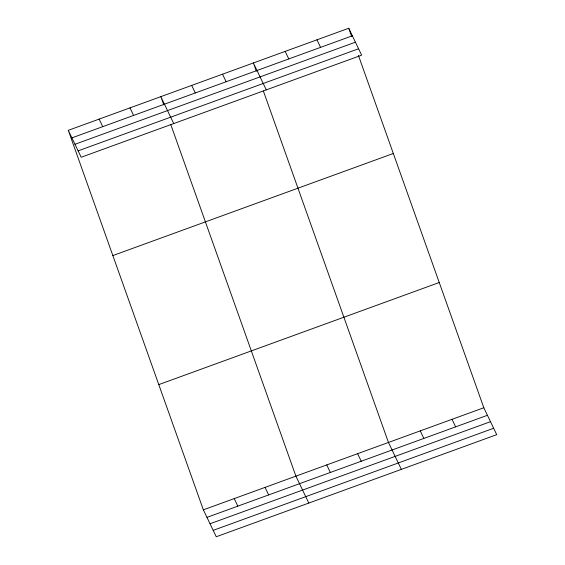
<?xml version="1.0" encoding="UTF-8"?>
<svg xmlns="http://www.w3.org/2000/svg" width="565" height="565" viewBox="0 0 565 565"><rect width="100%" height="100%" fill="white"/><g stroke="black" fill="none" stroke-linecap="round" stroke-linejoin="round"><path stroke-width="0.85" d="M68.287 130.338L348.746 28.25L361.642 55.165L81.183 157.254L68.287 130.338L203.358 509.835L216.254 536.75L496.713 434.662L483.817 407.746L358.429 55.441M71.903 137.881L352.362 35.793M74.968 144.273L355.427 42.184M78.118 150.862L358.584 48.774M112.859 255.571L393.318 153.482M158.786 384.603L439.245 282.514M203.358 509.835L483.817 407.746M206.967 517.378L487.433 415.289M210.032 523.769L490.491 421.681M213.189 530.358L493.648 428.27M316.965 39.818L320.574 47.361M285.177 51.387L288.793 58.93M452.028 419.315L455.644 426.858M266.285 89.877L253.395 62.962L256.326 71.197M420.247 430.89L423.856 438.433M222.539 74.192L226.155 81.734M401.355 469.374L388.459 442.459L263.361 90.972M191.69 85.421L195.306 92.964M357.61 453.688L361.226 461.231M173.738 123.566L160.841 96.65L163.772 104.885M326.761 464.917L330.37 472.46M129.992 107.88L133.601 115.422M308.801 503.062L295.905 476.147L170.814 124.66M99.136 119.109L102.752 126.652M265.056 487.376L268.672 494.919M234.207 498.605L237.823 506.148M348.746 28.25L351.684 36.492"/></g></svg>
